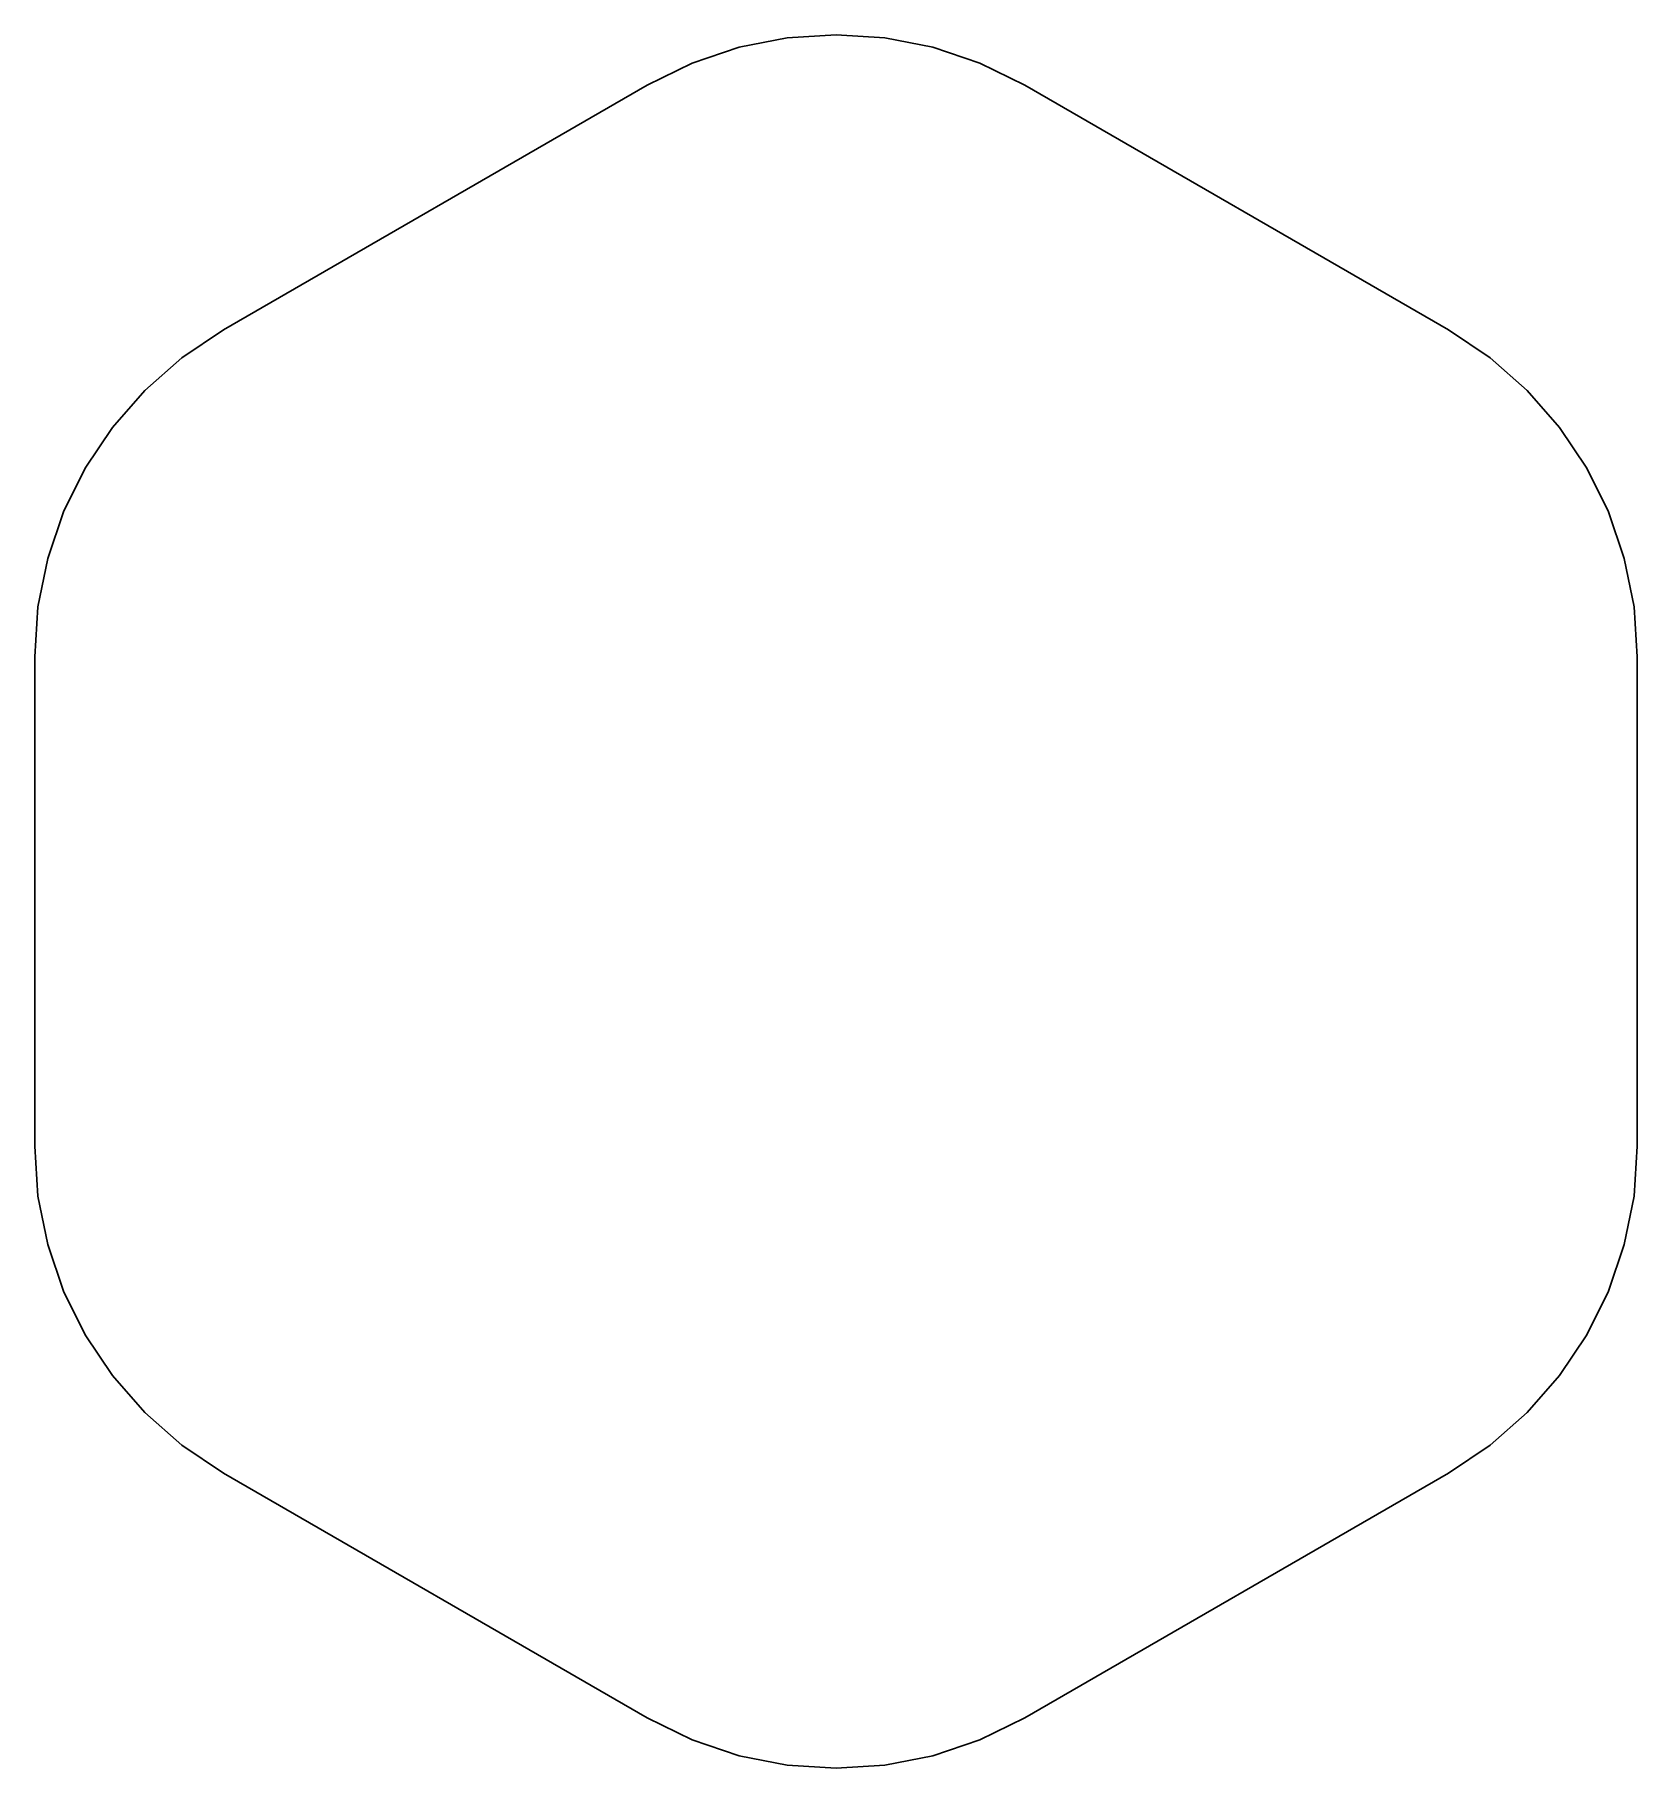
# Model space of a CAD drawing. Extents: x 0.8 to 85.7, y 0.7 to 92.6.
import ezdxf

# ---------------------------------------------------------------- set-up
doc = ezdxf.new("R2010")
doc.units = 0

msp = doc.modelspace()

# ---------------------------------------------------------------- linework, layer by layer
at = {"layer": 'Layer 1'}
for p, q in [((38.149281, 91.881319), (35.666108, 91.043978)), ((35.666108, 91.043978), (38.149281, 91.881319)), ((40.699763, 92.383724), (38.149281, 91.881319)), ((38.149281, 91.881319), (40.699763, 92.383724)), ((43.2839, 92.551192), (40.699763, 92.383724)), ((40.699763, 92.383724), (43.2839, 92.551192)), ((45.868037, 92.383724), (43.2839, 92.551192)), ((43.2839, 92.551192), (45.868037, 92.383724)), ((48.418519, 91.881319), (45.868037, 92.383724)), ((45.868037, 92.383724), (48.418519, 91.881319)), ((50.901692, 91.043978), (48.418519, 91.881319)), ((48.418519, 91.881319), (50.901692, 91.043978)), ((35.666108, 91.043978), (33.2839, 89.8717)), ((33.2839, 89.8717), (35.666108, 91.043978)), ((53.2839, 89.8717), (50.901692, 91.043978)), ((50.901692, 91.043978), (53.2839, 89.8717)), ((10.8487, 76.9187), (33.2839, 89.8717)), ((33.2839, 89.8717), (10.8487, 76.9187)), ((33.2839, 89.8717), (33.2839, 89.8717)), ((33.2839, 89.8717), (33.2839, 89.8717)), ((53.2839, 89.8717), (53.2839, 89.8717)), ((53.2839, 89.8717), (53.2839, 89.8717)), ((53.2839, 89.8717), (75.7191, 76.9187)), ((75.7191, 76.9187), (53.2839, 89.8717)), ((53.2839, 89.8717), (53.2839, 89.8717)), ((53.2839, 89.8717), (53.2839, 89.8717)), ((8.642368, 75.44179), (10.8487, 76.9187)), ((10.8487, 76.9187), (8.642374, 75.441786)), ((10.8487, 76.9187), (10.8487, 76.9187)), ((10.8487, 76.9187), (10.8487, 76.9187)), ((10.8487, 76.9187), (10.8487, 76.9187)), ((75.7191, 76.9187), (75.7191, 76.9187)), ((77.925426, 75.441786), (75.7191, 76.9187)), ((75.7191, 76.9187), (75.7191, 76.9187)), ((75.7191, 76.9187), (77.925426, 75.441786)), ((6.675617, 73.709973), (8.642368, 75.44179)), ((8.642374, 75.441786), (6.67563, 73.709967)), ((79.89217, 73.709967), (77.925426, 75.441786)), ((77.925426, 75.441786), (79.89217, 73.709967)), ((4.965275, 71.752396), (6.675617, 73.709973)), ((6.67563, 73.709967), (4.965294, 71.752388)), ((81.602506, 71.752388), (79.89217, 73.709967)), ((79.89217, 73.709967), (81.602506, 71.752388)), ((3.528168, 69.598203), (4.965275, 71.752396)), ((4.965294, 71.752388), (3.528194, 69.598195)), ((83.039606, 69.598195), (81.602506, 71.752388)), ((81.602506, 71.752388), (83.039606, 69.598195)), ((2.381126, 67.276541), (3.528168, 69.598203)), ((3.528194, 69.598195), (2.381157, 67.276534)), ((84.186643, 67.276534), (83.039606, 69.598195)), ((83.039606, 69.598195), (84.186643, 67.276534)), ((1.540975, 64.816556), (2.381126, 67.276541)), ((2.381157, 67.276534), (1.541011, 64.816551)), ((85.026789, 64.816551), (84.186643, 67.276534)), ((84.186643, 67.276534), (85.026789, 64.816551)), ((1.024542, 62.247394), (1.540975, 64.816556)), ((1.541011, 64.816551), (1.024583, 62.247391)), ((85.543217, 62.247391), (85.026789, 64.816551)), ((85.026789, 64.816551), (85.543217, 62.247391)), ((0.848655, 59.5982), (1.024542, 62.247394)), ((1.024583, 62.247391), (0.8487, 59.5982)), ((85.7191, 59.5982), (85.543217, 62.247391)), ((85.543217, 62.247391), (85.7191, 59.5982)), ((0.848655, 33.6922), (0.848655, 59.5982)), ((0.848655, 59.5982), (0.848655, 59.5982)), ((0.848655, 59.5982), (0.848655, 33.6922)), ((0.8487, 59.5982), (0.848655, 59.5982)), ((0.848655, 59.5982), (0.848655, 59.5982)), ((85.7191, 59.5982), (85.7191, 59.5982)), ((85.7191, 59.5982), (85.7191, 59.5982)), ((85.7191, 59.5982), (85.7191, 33.6922)), ((85.7191, 33.6922), (85.7191, 59.5982)), ((85.7191, 59.5982), (85.7191, 59.5982)), ((85.7191, 59.5982), (85.7191, 59.5982)), ((0.848655, 33.6922), (0.848655, 33.6922)), ((0.848655, 33.6922), (0.848655, 33.6922)), ((0.848655, 33.6922), (1.024542, 31.043006)), ((0.8487, 33.6922), (0.848655, 33.6922)), ((0.848655, 33.6922), (0.848655, 33.6922)), ((1.024583, 31.043009), (0.8487, 33.6922)), ((85.543217, 31.043009), (85.7191, 33.6922)), ((85.7191, 33.6922), (85.543217, 31.043009)), ((85.7191, 33.6922), (85.7191, 33.6922)), ((85.7191, 33.6922), (85.7191, 33.6922)), ((1.024542, 31.043006), (1.540975, 28.473844)), ((1.541011, 28.473849), (1.024583, 31.043009)), ((85.026789, 28.473849), (85.543217, 31.043009)), ((85.543217, 31.043009), (85.026789, 28.473849)), ((1.540975, 28.473844), (2.381126, 26.013859)), ((2.381157, 26.013866), (1.541011, 28.473849)), ((84.186643, 26.013866), (85.026789, 28.473849)), ((85.026789, 28.473849), (84.186643, 26.013866)), ((2.381126, 26.013859), (3.528168, 23.692197)), ((3.528194, 23.692205), (2.381157, 26.013866)), ((83.039606, 23.692205), (84.186643, 26.013866)), ((84.186643, 26.013866), (83.039606, 23.692205)), ((3.528168, 23.692197), (4.965275, 21.538004)), ((4.965294, 21.538012), (3.528194, 23.692205)), ((81.602506, 21.538012), (83.039606, 23.692205)), ((83.039606, 23.692205), (81.602506, 21.538012)), ((4.965275, 21.538004), (6.675617, 19.580427)), ((6.67563, 19.580433), (4.965294, 21.538012)), ((79.89217, 19.580433), (81.602506, 21.538012)), ((81.602506, 21.538012), (79.89217, 19.580433)), ((6.675617, 19.580427), (8.642368, 17.84861)), ((8.642374, 17.848614), (6.67563, 19.580433)), ((77.925426, 17.848614), (79.89217, 19.580433)), ((79.89217, 19.580433), (77.925426, 17.848614)), ((8.642368, 17.84861), (10.8487, 16.3717)), ((10.8487, 16.3717), (8.642374, 17.848614)), ((75.7191, 16.3717), (77.925426, 17.848614)), ((77.925426, 17.848614), (75.7191, 16.3717)), ((10.8487, 16.3717), (10.8487, 16.3717)), ((33.2839, 3.4187), (10.8487, 16.3717)), ((10.8487, 16.3717), (10.8487, 16.3717)), ((10.8487, 16.3717), (33.2839, 3.4187)), ((75.7191, 16.3717), (53.2839, 3.4187)), ((53.2839, 3.4187), (75.7191, 16.3717)), ((75.7191, 16.3717), (75.7191, 16.3717)), ((75.7191, 16.3717), (75.7191, 16.3717)), ((75.7191, 16.3717), (75.7191, 16.3717)), ((75.7191, 16.3717), (75.7191, 16.3717)), ((33.2839, 3.4187), (33.2839, 3.4187)), ((33.2839, 3.4187), (33.2839, 3.4187)), ((33.2839, 3.4187), (35.666108, 2.246422)), ((35.666108, 2.246422), (33.2839, 3.4187)), ((33.2839, 3.4187), (33.2839, 3.4187)), ((33.2839, 3.4187), (33.2839, 3.4187)), ((50.901692, 2.246422), (53.2839, 3.4187)), ((53.2839, 3.4187), (50.901692, 2.246422)), ((53.2839, 3.4187), (53.2839, 3.4187)), ((53.2839, 3.4187), (53.2839, 3.4187)), ((35.666108, 2.246422), (38.149281, 1.409081)), ((38.149281, 1.409081), (35.666108, 2.246422)), ((48.418519, 1.409081), (50.901692, 2.246422)), ((50.901692, 2.246422), (48.418519, 1.409081)), ((38.149281, 1.409081), (40.699763, 0.906676)), ((40.699763, 0.906676), (38.149281, 1.409081)), ((45.868037, 0.906676), (48.418519, 1.409081)), ((48.418519, 1.409081), (45.868037, 0.906676)), ((40.699763, 0.906676), (43.2839, 0.739208)), ((43.2839, 0.739208), (40.699763, 0.906676)), ((43.2839, 0.739208), (45.868037, 0.906676)), ((45.868037, 0.906676), (43.2839, 0.739208))]:
    msp.add_line(p, q, dxfattribs=at)

doc.saveas('drawing.dxf')
